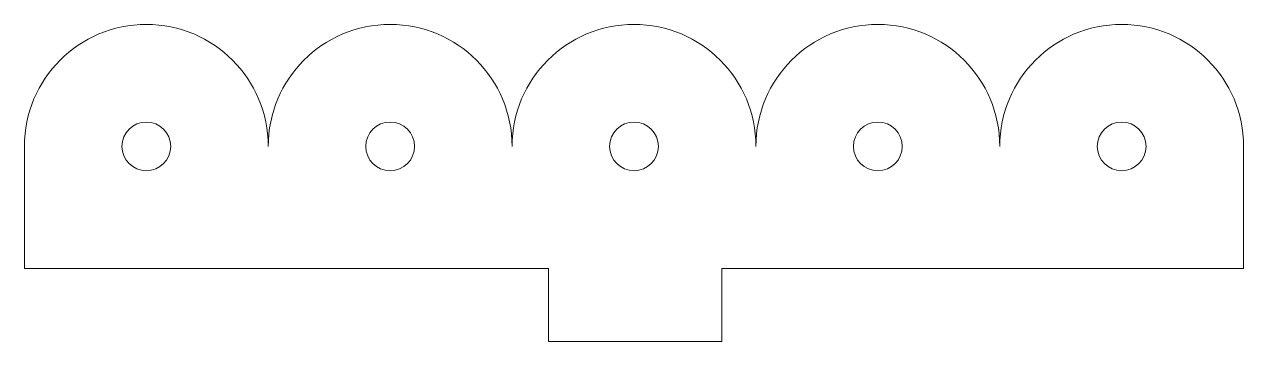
# Model space of a CAD drawing. Header units: millimetres. Extents: x 0 to 50, y 0 to 13.
import ezdxf

# ---------------------------------------------------------------- set-up
doc = ezdxf.new("R2010")
doc.units = ezdxf.units.MM
doc.header["$MEASUREMENT"] = 0
doc.layers.add('Objeto', color=7, linetype='Continuous', lineweight=18)

msp = doc.modelspace()

# ---------------------------------------------------------------- linework, layer by layer
at = {"layer": 'Objeto'}
for p, q in [((0, 3), (0, 8)), ((50, 8), (50, 3)), ((0, 3), (21.5, 3)), ((21.5, 3), (21.5, 0)), ((28.6, 0), (28.6, 3)), ((28.6, 3), (50, 3)), ((21.5, 0), (28.6, 0))]:
    msp.add_line(p, q, dxfattribs=at)
for centre in [(5, 8), (15, 8), (25, 8), (35, 8), (45, 8)]:
    msp.add_circle(centre, 1, dxfattribs=at)
for centre in [(5, 8), (15, 8), (25, 8), (35, 8), (45, 8)]:
    msp.add_arc(centre, 5, 0, 180, dxfattribs=at)

doc.saveas('drawing.dxf')
